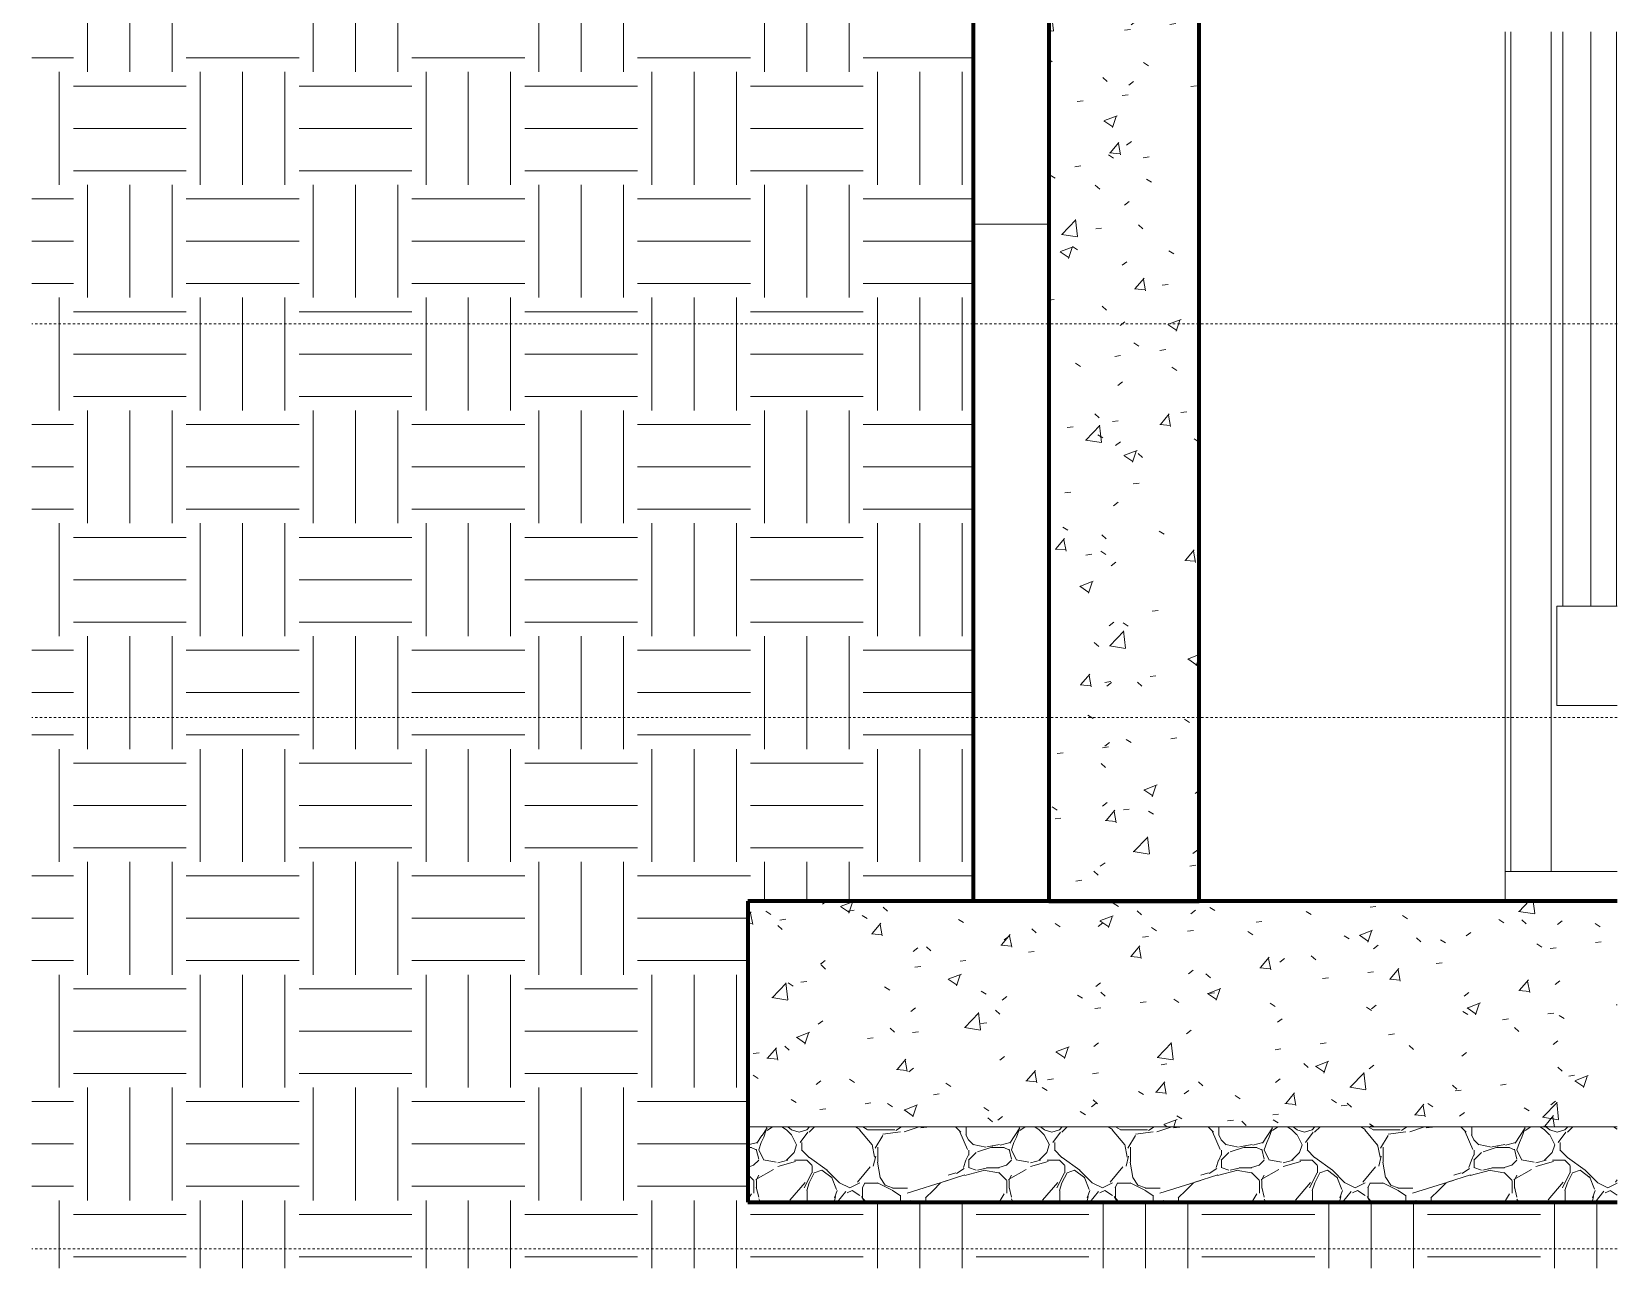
# Model space of a CAD drawing. Header units: inches. Extents: x -3449 to -2631, y -208 to 451.
# Drawn here: x -2745.5 to -2661.2, y -207.5 to -141.8 of the extents above; entities that cross this region are included whole.
import ezdxf

# ---------------------------------------------------------------- set-up
doc = ezdxf.new("R2010")
doc.units = ezdxf.units.IN
doc.header["$MEASUREMENT"] = 0
doc.linetypes.add('Aligning Line 1_8_', pattern=[0.25, 0.125, -0.125])
for name, color, linetype, lineweight in [('0-4', 50, 'Continuous', 5), ('0-5', 55, 'Continuous', 18), ('A-FLOR-5', 250, 'Continuous', 70), ('A-FLOR-MCUT-1', 10, 'Continuous', 18), ('A-FLOR-PATT-2', 135, 'Continuous', 9), ('A-FLOR-PATT-3', 253, 'Continuous', 9), ('A-GENM-1', 135, 'Continuous', 9), ('A-WALL-PATT-1', 135, 'Continuous', 9), ('C-TOPO', 7, 'Continuous', 9), ('C-TOPO-1', 7, 'Continuous', 70), ('C-TOPO-2', 135, 'Continuous', 9), ('G-ANNO-SYMB', 111, 'Aligning Line 1_8_', 9), ('G-IMPT-1', 1, 'Continuous', 9), ('S-FNDN-3', 55, 'Continuous', 18), ('S-FNDN-4', 250, 'Continuous', 70)]:
    doc.layers.add(name, color=color, linetype=linetype, lineweight=lineweight)
pattern_1 = [(0, (-3127.324, 138.832), (6, 6), [6, -6]), (0, (-3127.324, 141.082), (6, 6), [6, -6]), (0, (-3127.324, 143.332), (6, 6), [6, -6]), (90, (-3126.574, 144.082), (-6, 6), [6, -6]), (90, (-3124.324, 144.082), (-6, 6), [6, -6]), (90, (-3122.074, 144.082), (-6, 6), [6, -6])]
pattern_2 = [(50, (-3127.324, 138.832), (6.885997, -0.602097), [0.72, -7.92]), (355, (-3127.324, 138.832), (-1.331756, 7.22055), [0.576, -6.336]), (100.451, (-3126.75, 138.781), (5.55363, 6.61819), [0.612, -6.731]), (46.184, (-3127.324, 140.752), (10.24564, -1.58893), [1.08, -11.88]), (96.636, (-3126.47, 140.619), (8.97244, 9.35152), [0.918, -10.096]), (351.184, (-3127.324, 140.752), (8.9732, 9.35123), [0.864, -9.504]), (21, (-3126.364, 140.272), (5.730726, -3.865003), [0.72, -7.92]), (326, (-3126.364, 140.272), (2.33581, 6.96088), [0.576, -6.336]), (71.451, (-3125.886, 139.95), (8.065876, 3.09595), [0.612, -6.731]), (37.5, (-3127.324, 138.832), (0.116866, 3.195478), [0.317, -5.942, 0.317, -6.115, -6.36]), (37.5, (-3127.324, 138.832), (0.116866, 3.195478), [-12.691, 0.317, -6.043]), (7.5, (-3127.324, 138.832), (2.52543, 3.786025), [0.317, -3.35, 0.317, -5.798, -2.424]), (7.5, (-3127.324, 138.832), (2.52543, 3.786025), [-9.782, 0.317, -2.107]), (327.5, (-3129.465, 138.832), (5.124369, -0.216176), [0.317, -2.083, 0.317, -7.171, -9.936]), (327.5, (-3129.465, 138.832), (5.124369, -0.216176), [-9.888, 0.317, -9.619]), (317.5, (-3130.425, 138.832), (5.598326, 0.96141), [0.317, -2.803, 0.317, -4.656, -7.056]), (317.5, (-3130.425, 138.832), (5.598326, 0.96141), [-8.093, 0.317, -6.739])]

# ---------------------------------------------------------------- blocks, each defined once
blk = doc.blocks.new('CTR  - Topography_rvt-5-Section 62 - Callout 2')
at = {"layer": 'C-TOPO'}
h = blk.add_hatch(dxfattribs=at)
h.set_pattern_fill('FP_54', color=256, style=0, pattern_type=2)
h.set_pattern_definition(pattern_1)
h.paths.add_polyline_path([(-3607.251, -207.522), (-3599.324, -207.522), (-3599.324, -204), (-3611.324, -204), (-3611.324, -188), (-3599.324, -188), (-3599.324, -138.006), (-3649.403, -138.006), (-3649.403, -207.522), (-3611.324, -207.522)], flags=0)
h = blk.add_hatch(dxfattribs=at)
h.set_pattern_fill('FP_54', color=256, style=0, pattern_type=2)
h.set_pattern_definition(pattern_1)
h.paths.add_polyline_path([(-3565.099, -207.522), (-3565.099, -204), (-3599.324, -204), (-3599.324, -207.522)], flags=0)
at = {"layer": 'C-TOPO-1'}
for p, q in [((-3613.531, -138.006), (-3649.403, -138.006)), ((-3599.324, -138.006), (-3613.531, -138.006))]:
    blk.add_line(p, q, dxfattribs=at)
at = {"layer": 'C-TOPO-1', "flags": 128}
for points in [[(-3599.324, -188), (-3599.324, -167.432), (-3599.324, -138.006)], [(-3599.324, -188), (-3599.324, -162.148), (-3599.324, -138.006)]]:
    blk.add_lwpolyline(points, dxfattribs=at)
at = {"layer": 'C-TOPO-2'}
for p, q in [((-3613.53, -138.006), (-3649.403, -138.006)), ((-3599.324, -138.006), (-3613.53, -138.006)), ((-3599.324, -138.006), (-3599.324, -162.148)), ((-3599.324, -138.006), (-3599.324, -167.432)), ((-3599.324, -162.148), (-3599.324, -188)), ((-3599.324, -167.432), (-3599.324, -188))]:
    blk.add_line(p, q, dxfattribs=at)
blk = doc.blocks.new('Otis_G2S_06102019171910 - Duty_3000_Speed_150_Seismic_N_CwtLoc_L2_PitDepth_60_OpeningType_Front_CwtSafety_N_FRSAME_NPT-2125002-Section 62 - Callout 2')
at = {"layer": 'G-IMPT-1'}
for p, q in [((-3568.31, -52.984), (-3565.099, -52.984)), ((-3568.31, -60.624), (-3568.31, -52.984)), ((-3565.099, -60.624), (-3568.31, -60.624)), ((-3568, -140), (-3568, -60.624)), ((-3566.5, -60.624), (-3566.5, -140)), ((-3565.134, -84.984), (-3565.099, -84.984)), ((-3565.134, -140), (-3565.134, -84.984)), ((-3568, -172.311), (-3568, -141.773)), ((-3566.5, -141.773), (-3566.5, -172.311)), ((-3565.134, -172.311), (-3565.134, -141.773)), ((-3568.31, -172.311), (-3565.099, -172.311)), ((-3568.31, -177.591), (-3568.31, -172.311)), ((-3565.099, -177.591), (-3568.31, -177.591)), ((-3565.099, -186.425), (-3571.057, -186.425)), ((-3571.057, -188), (-3571.057, -186.425))]:
    blk.add_line(p, q, dxfattribs=at)
blk = doc.blocks.new('Otis_G2S_06102019171910 - Otis_G2S_06102019171910-2044336-Section 62 - Callout 2')
at = {"layer": 'A-GENM-1'}
for p, q in [((-3571.064, -188), (-3571.064, -141.773)), ((-3570.751, -186.425), (-3570.751, -141.773)), ((-3568.623, -186.425), (-3568.623, -141.773))]:
    blk.add_line(p, q, dxfattribs=at)
blk.add_blockref('Otis_G2S_06102019171910 - Duty_3000_Speed_150_Seismic_N_CwtLoc_L2_PitDepth_60_OpeningType_Front_CwtSafety_N_FRSAME_NPT-2125002-Section 62 - Callout 2', (0, 0))
blk = doc.blocks.new('CTR - 1st Phase -Stairs _ Elevators_rvt-5-Section 62 - Callout 2')
at = {"layer": 'A-FLOR-PATT-2'}
h = blk.add_hatch(dxfattribs=at)
h.set_pattern_fill('FP_61', color=256, style=0, pattern_type=2)
h.set_pattern_definition([(212.005, (-3128.13, 140.847), (-40.310627, -26.8730086), [1.268, -125.493]), (213.69, (-3127.324, 141.385), (-13.436241, -13.436764), [0.969, -47.478]), (198.435, (-3126.921, 141.519), (-26.873024, -13.436542), [0.425, -42.065]), (180, (-3126.383, 141.519), (-2e-15, -13.437), [0.537, -12.899]), (161.565, (-3125.98, 141.385), (-13.436518, 1.2e-05), [0.425, -42.065]), (333.435, (-3125.846, 151.059), (13.43653, 1e-05), [0.601, -29.444]), (296.565, (-3125.98, 151.328), (13.43652, -13.436544), [0.3, -29.745]), (270, (-3125.98, 152), (13.437, 8e-16), [0.672, -12.765]), (186.34, (-3125.846, 143.266), (-107.492657, -13.4363962), [1.217, -120.457]), (296.565, (-3122.89, 151.596), (13.43652, -13.436544), [0.3, -29.745]), (303.69, (-3123.158, 152), (13.436764, -13.436241), [0.484, -47.962]), (229.399, (-3121.009, 146.087), (-67.1828397, -80.6196216), [1.239, -122.641]), (243.435, (-3120.605, 146.894), (1e-05, -13.43653), [0.901, -29.144]), (213.69, (-3115.903, 145.416), (-13.436241, -13.436764), [0.484, -47.962]), (33.69, (-3119.934, 141.653), (13.436241, 13.436764), [0.484, -47.962]), (0, (-3120.202, 141.653), (0, 13.437), [0.269, -13.168]), (333.435, (-3120.471, 141.788), (13.43653, 1e-05), [0.3, -29.745]), (284.036, (-3120.605, 142.325), (13.436545, -40.30972), [0.554, -54.847]), (270, (-3120.605, 142.594), (13.437, 8e-16), [0.269, -13.168]), (243.435, (-3120.605, 142.863), (1e-05, -13.43653), [0.3, -29.745]), (135, (-3120.605, 142.997), (-13.43644, 9e-16), [0.19, -18.812]), (90, (-3120.605, 142.863), (-13.437, 8e-16), [0.134, -13.302]), (18.435, (-3115.768, 149.044), (26.873024, 13.436542), [0.85, -41.641]), (6.34, (-3114.962, 149.312), (107.492657, 13.4363962), [1.217, -120.457]), (180, (-3115.499, 146.087), (-2e-15, -13.437), [0.806, -12.63]), (197.354, (-3113.35, 146.759), (-40.3099621, -13.4370921), [2.252, -222.987]), (198.435, (-3112.947, 146.894), (-26.873024, -13.436542), [0.425, -42.065]), (213.69, (-3112.543, 147.162), (-13.436241, -13.436764), [0.484, -47.962]), (251.565, (-3112.409, 147.565), (-1.2e-05, -13.436518), [0.425, -42.065]), (243.435, (-3112.275, 147.834), (1e-05, -13.43653), [0.3, -29.745]), (270, (-3112.275, 148.103), (13.437, 8e-16), [0.269, -13.168]), (293.199, (-3112.678, 149.044), (13.4363854, -26.872947), [1.023, -101.307]), (315, (-3113.081, 149.447), (13.43644, 0), [0.57, -18.432]), (0, (-3113.753, 149.447), (0, 13.437), [0.672, -12.765]), (341.565, (-3116.709, 146.222), (13.436518, -1.2e-05), [0.425, -42.065]), (303.69, (-3116.978, 146.625), (13.436764, -13.436241), [0.484, -47.962]), (279.462, (-3117.112, 147.431), (13.43628, -67.183201), [0.817, -80.915]), (270, (-3117.112, 148.237), (13.437, 8e-16), [0.806, -12.63]), (239.036, (-3116.709, 148.909), (-13.4372, -26.873257), [0.783, -77.565]), (188.13, (-3115.768, 149.044), (-80.6200966, -13.436299), [0.95, -94.061]), (116.565, (-3125.711, 148.64), (-13.43652, 13.436544), [0.3, -29.745]), (135, (-3125.443, 148.372), (-13.43644, 9e-16), [0.38, -18.622]), (168.69, (-3124.771, 148.237), (-13.436897, 0.000212), [0.685, -67.829]), (191.31, (-3124.099, 148.372), (-53.746592, -13.436568), [0.685, -67.829]), (194.036, (-3123.561, 148.506), (-40.30972, -13.436545), [0.554, -54.847]), (236.31, (-3123.293, 148.909), (-13.436194, -26.8733), [0.484, -47.962]), (236.31, (-3123.024, 149.312), (-13.436194, -26.8733), [0.484, -47.962]), (270, (-3123.024, 149.715), (13.437, 8e-16), [0.403, -13.034]), (291.801, (-3123.293, 150.387), (13.436166, -26.872997), [0.724, -71.635]), (116.565, (-3123.158, 147.565), (-13.43652, 13.436544), [0.601, -29.444]), (168.69, (-3122.487, 147.431), (-13.436897, 0.000212), [0.685, -67.829]), (194.036, (-3121.949, 147.565), (-40.30972, -13.436545), [0.554, -54.847]), (225, (-3121.546, 147.969), (9e-16, -13.43644), [0.57, -18.432]), (251.565, (-3121.412, 148.372), (-1.2e-05, -13.436518), [0.425, -42.065]), (296.565, (-3121.68, 148.909), (13.43652, -13.436544), [0.601, -29.444]), (315, (-3121.949, 149.178), (13.43644, 0), [0.38, -18.622]), (326.31, (-3122.352, 149.447), (26.8733, -13.436194), [0.484, -47.962]), (0, (-3122.621, 149.447), (0, 13.437), [0.269, -13.168]), (33.69, (-3123.024, 149.178), (13.436241, 13.436764), [0.484, -47.962]), (71.565, (-3123.158, 148.775), (1.2e-05, 13.436518), [0.425, -42.065]), (63.435, (-3123.293, 148.506), (-1e-05, 13.43653), [0.3, -29.745]), (71.565, (-3123.427, 148.103), (1.2e-05, 13.436518), [0.425, -42.065]), (104.036, (-3123.427, 147.565), (-13.436545, 40.30972), [0.554, -54.847]), (45, (-3123.696, 147.297), (0, 13.43644), [0.38, -18.622]), (18.435, (-3124.099, 147.162), (26.873024, 13.436542), [0.425, -42.065]), (0, (-3124.771, 147.162), (0, 13.437), [0.672, -12.765]), (14.036, (-3125.308, 147.028), (40.30972, 13.436545), [0.554, -54.847]), (341.565, (-3125.711, 147.162), (13.436518, -1.2e-05), [0.425, -42.065]), (270, (-3125.711, 147.565), (13.437, 8e-16), [0.403, -13.034]), (225, (-3125.308, 147.969), (9e-16, -13.43644), [0.57, -18.432]), (198.435, (-3124.502, 148.237), (-26.873024, -13.436542), [0.85, -41.641]), (180, (-3123.83, 148.237), (-2e-15, -13.437), [0.672, -12.765]), (153.435, (-3123.561, 148.103), (-13.43653, -1e-05), [0.3, -29.745]), (206.565, (-3118.456, 145.953), (-13.436544, -13.43652), [0.3, -29.745]), (146.31, (-3118.052, 145.684), (-26.8733, 13.436194), [0.484, -47.962]), (119.745, (-3117.515, 144.744), (-40.3105597, 67.1832064), [1.083, -107.246]), (95.711, (-3117.381, 143.4), (-13.4375424, 120.930058), [1.35, -133.686]), (90, (-3117.381, 143.266), (-13.437, 8e-16), [0.134, -13.302]), (63.435, (-3117.515, 142.997), (-1e-05, 13.43653), [0.3, -29.745]), (26.565, (-3117.784, 142.863), (13.436544, 13.43652), [0.3, -29.745]), (0, (-3118.187, 142.863), (0, 13.437), [0.403, -13.034]), (0, (-3118.321, 142.863), (0, 13.437), [0.134, -13.302]), (0, (-3118.59, 142.863), (0, 13.437), [0.269, -13.168]), (326.31, (-3118.993, 143.131), (26.8733, -13.436194), [0.484, -47.962]), (333.435, (-3119.262, 143.266), (13.43653, 1e-05), [0.3, -29.745]), (284.036, (-3119.396, 143.803), (13.436545, -40.30972), [0.554, -54.847]), (270, (-3119.396, 144.072), (13.437, 8e-16), [0.269, -13.168]), (270, (-3119.396, 144.475), (13.437, 8e-16), [0.403, -13.034]), (258.69, (-3119.262, 145.147), (-0.000212, -13.436897), [0.685, -67.829]), (231.34, (-3118.724, 145.819), (-40.3101895, -53.745816), [0.86, -85.176]), (270, (-3115.903, 145.55), (13.437, 8e-16), [0.134, -13.302]), (270, (-3115.903, 145.684), (13.437, 8e-16), [0.134, -13.302]), (326.31, (-3116.306, 145.953), (26.8733, -13.436194), [0.484, -47.962]), (333.435, (-3117.112, 146.356), (13.43653, 1e-05), [0.901, -29.144]), (0, (-3117.784, 146.356), (0, 13.437), [0.672, -12.765]), (63.435, (-3117.918, 146.087), (-1e-05, 13.43653), [0.3, -29.745]), (90, (-3117.918, 145.55), (-13.437, 8e-16), [0.537, -12.899]), (135, (-3117.515, 145.147), (-13.43644, 9e-16), [0.57, -18.432]), (161.565, (-3117.112, 145.013), (-13.436518, 1.2e-05), [0.425, -42.065]), (180, (-3116.709, 145.013), (-2e-15, -13.437), [0.403, -13.034]), (198.435, (-3116.306, 145.147), (-26.873024, -13.436542), [0.425, -42.065]), (351.87, (-3121.546, 152.403), (13.437009, -0.000259), [1.9, -93.111]), (14.036, (-3122.083, 152.268), (40.30972, 13.436545), [0.554, -54.847]), (53.13, (-3122.487, 151.731), (26.873672, 40.309752), [0.672, -66.511]), (95.194, (-3122.352, 150.253), (-13.4351326, 134.3664647), [1.484, -146.928]), (101.31, (-3122.218, 149.581), (-13.436568, 53.746592), [0.685, -67.829]), (143.13, (-3121.68, 149.178), (-40.309752, 26.873672), [0.672, -66.511]), (161.565, (-3121.277, 149.044), (-13.436518, 1.2e-05), [0.425, -42.065]), (198.435, (-3120.874, 149.178), (-26.873024, -13.436542), [0.425, -42.065]), (225, (-3120.202, 149.85), (9e-16, -13.43644), [0.95, -18.052]), (228.814, (-3119.262, 150.925), (-80.6198072, -94.0561774), [1.428, -141.405]), (251.565, (-3119.127, 151.328), (-1.2e-05, -13.436518), [0.425, -42.065]), (270, (-3119.127, 151.462), (13.437, 8e-16), [0.134, -13.302]), (288.435, (-3119.262, 151.865), (13.436542, -26.873024), [0.425, -42.065]), (326.31, (-3119.665, 152.134), (26.8733, -13.436194), [0.484, -47.962]), (90, (-3125.846, 148.909), (-13.437, 8e-16), [0.941, -12.496]), (338.199, (-3123.965, 150.656), (40.309912, -13.436441), [0.724, -71.635]), (0, (-3124.771, 150.656), (0, 13.437), [0.806, -12.63]), (30.964, (-3125.443, 150.253), (40.310285, 26.873314), [0.783, -77.565]), (45, (-3125.846, 149.85), (0, 13.43644), [0.57, -18.432]), (90, (-3127.996, 144.609), (-13.437, 8e-16), [0.941, -12.496]), (116.565, (-3127.592, 143.803), (-13.43652, 13.436544), [0.901, -29.144]), (153.435, (-3126.786, 143.4), (-13.43653, -1e-05), [0.901, -29.144]), (180, (-3126.114, 143.4), (-2e-15, -13.437), [0.672, -12.765]), (218.66, (-3125.443, 143.938), (-13.436833, -13.4362984), [0.86, -85.176]), (231.34, (-3124.905, 144.609), (-40.3101895, -53.745816), [0.86, -85.176]), (213.69, (-3124.099, 145.147), (-13.436241, -13.436764), [0.969, -47.478]), (239.036, (-3123.696, 145.819), (-13.4372, -26.873257), [0.783, -77.565]), (270, (-3123.696, 146.087), (13.437, 8e-16), [0.269, -13.168]), (270, (-3123.696, 146.491), (13.437, 8e-16), [0.403, -13.034]), (315, (-3124.099, 146.894), (13.43644, 0), [0.57, -18.432]), (350.538, (-3124.905, 147.028), (13.4368224, 7.56e-05), [0.817, -80.915]), (14.036, (-3125.98, 146.759), (40.30972, 13.436545), [1.108, -54.293]), (18.435, (-3127.189, 146.356), (26.873024, 13.436542), [1.275, -41.216]), (45, (-3127.592, 145.953), (0, 13.43644), [0.57, -18.432]), (45, (-3127.996, 145.55), (0, 13.43644), [0.57, -18.432]), (108.435, (-3125.04, 142.594), (-13.436542, 26.873024), [0.85, -41.641]), (126.87, (-3124.636, 142.056), (-13.436224, 13.436576), [0.672, -66.511]), (146.31, (-3124.233, 141.788), (-26.8733, 13.436194), [0.484, -47.962]), (161.565, (-3123.83, 141.653), (-13.436518, 1.2e-05), [0.425, -42.065]), (135, (-3123.427, 141.25), (-13.43644, 9e-16), [0.57, -18.432]), (161.565, (-3123.024, 141.116), (-13.436518, 1.2e-05), [0.425, -42.065]), (180, (-3122.621, 141.116), (-2e-15, -13.437), [0.403, -13.034]), (206.565, (-3122.352, 141.25), (-13.436544, -13.43652), [0.3, -29.745]), (206.565, (-3121.815, 141.519), (-13.436544, -13.43652), [0.601, -29.444]), (189.462, (-3121.009, 141.653), (-67.183201, -13.43628), [0.817, -80.915]), (243.435, (-3120.74, 142.191), (1e-05, -13.43653), [0.601, -29.444]), (270, (-3120.74, 142.325), (13.437, 8e-16), [0.134, -13.302]), (270, (-3120.74, 142.594), (13.437, 8e-16), [0.269, -13.168]), (326.31, (-3121.143, 143.4), (26.8733, -13.436194), [0.484, -47.962]), (327.995, (-3122.218, 144.072), (67.1829352, -40.309468), [1.268, -125.493]), (329.036, (-3122.89, 144.475), (26.873257, -13.4372), [0.783, -77.565]), (341.565, (-3123.696, 144.744), (13.436518, -1.2e-05), [0.85, -41.641]), (0, (-3124.233, 144.744), (0, 13.437), [0.537, -12.899]), (33.69, (-3124.636, 144.475), (13.436241, 13.436764), [0.484, -47.962]), (53.13, (-3125.04, 143.938), (26.873672, 40.309752), [0.672, -66.511]), (63.435, (-3125.308, 143.4), (-1e-05, 13.43653), [0.601, -29.444]), (225, (-3119.127, 142.325), (9e-16, -13.43644), [0.57, -18.432]), (236.31, (-3118.859, 142.728), (-13.436194, -26.8733), [0.484, -47.962]), (270, (-3118.859, 142.863), (13.437, 8e-16), [0.134, -13.302]), (315, (-3119.127, 143.131), (13.43644, 0), [0.38, -18.622]), (333.435, (-3119.665, 143.4), (13.43653, 1e-05), [0.601, -29.444]), (18.435, (-3120.471, 143.131), (26.873024, 13.436542), [0.85, -41.641]), (75.964, (-3120.605, 142.594), (-0.0003, 13.436231), [0.554, -54.847]), (71.565, (-3126.652, 140.041), (1.2e-05, 13.436518), [0.425, -42.065]), (135, (-3126.383, 139.772), (-13.43644, 9e-16), [0.38, -18.622]), (146.31, (-3125.98, 139.504), (-26.8733, 13.436194), [0.484, -47.962]), (153.435, (-3125.443, 139.235), (-13.43653, -1e-05), [0.601, -29.444]), (180, (-3125.308, 139.235), (-2e-15, -13.437), [0.134, -13.302]), (161.565, (-3124.905, 139.1), (-13.436518, 1.2e-05), [0.425, -42.065]), (180, (-3124.368, 139.1), (-2e-15, -13.437), [0.537, -12.899]), (198.435, (-3123.965, 139.235), (-26.873024, -13.436542), [0.425, -42.065]), (210.964, (-3123.293, 139.638), (-40.310285, -26.873314), [0.783, -77.565]), (206.565, (-3123.024, 139.772), (-13.436544, -13.43652), [0.3, -29.745]), (251.565, (-3122.89, 140.175), (-1.2e-05, -13.436518), [0.425, -42.065]), (303.69, (-3123.158, 140.578), (13.436764, -13.436241), [0.484, -47.962]), (306.87, (-3123.561, 141.116), (13.436224, -13.436576), [0.672, -66.511]), (323.13, (-3124.099, 141.519), (40.309752, -26.873672), [0.672, -66.511]), (345.964, (-3124.636, 141.653), (13.436231, 0.0003), [0.554, -54.847]), (18.435, (-3125.04, 141.519), (26.873024, 13.436542), [0.425, -42.065]), (30.964, (-3125.711, 141.116), (40.310285, 26.873314), [0.783, -77.565]), (39.806, (-3126.518, 140.444), (13.4366017, 13.436291), [1.049, -103.894]), (135, (-3122.487, 139.235), (-13.43644, 9e-16), [0.19, -18.812]), (153.435, (-3122.218, 139.1), (-13.43653, -1e-05), [0.3, -29.745]), (191.31, (-3121.546, 139.235), (-53.746592, -13.436568), [0.685, -67.829]), (165.964, (-3121.009, 139.1), (-13.436231, -0.0003), [0.554, -54.847]), (175.236, (-3119.396, 138.966), (-13.4364265, -8.2e-05), [1.618, -160.181]), (206.565, (-3119.127, 139.1), (-13.436544, -13.43652), [0.3, -29.745]), (225, (-3118.859, 139.369), (9e-16, -13.43644), [0.38, -18.622]), (270, (-3118.859, 140.041), (13.437, 8e-16), [0.672, -12.765]), (270, (-3118.859, 140.444), (13.437, 8e-16), [0.403, -13.034]), (308.66, (-3119.396, 141.116), (13.4362984, -13.436833), [0.86, -85.176]), (338.199, (-3120.068, 141.385), (40.309912, -13.436441), [0.724, -71.635]), (348.69, (-3120.74, 141.519), (13.436897, -0.000212), [0.685, -67.829]), (18.435, (-3121.949, 141.116), (26.873024, 13.436542), [1.275, -41.216]), (36.87, (-3122.487, 140.713), (13.436576, 13.436224), [0.672, -66.511]), (68.199, (-3122.755, 140.041), (13.436441, 40.309912), [0.724, -71.635]), (101.31, (-3122.621, 139.369), (-13.436568, 53.746592), [0.685, -67.829]), (348.69, (-3123.83, 152.134), (13.436897, -0.000212), [0.685, -67.829]), (354.806, (-3125.308, 152.268), (13.4361385, -0.000352), [1.484, -146.928]), (0, (-3125.711, 152.268), (0, 13.437), [0.403, -13.034]), (45, (-3125.98, 152), (0, 13.43644), [0.38, -18.622]), (180, (-3124.905, 150.79), (-2e-15, -13.437), [0.403, -13.034]), (188.13, (-3123.965, 150.925), (-80.6200966, -13.436299), [0.95, -94.061]), (172.875, (-3122.89, 150.79), (-13.436807, -0.000376), [1.083, -107.246]), (225, (-3122.755, 150.925), (9e-16, -13.43644), [0.19, -18.812]), (270, (-3122.755, 151.328), (13.437, 8e-16), [0.403, -13.034]), (161.565, (-3118.456, 151.731), (-13.436518, 1.2e-05), [0.425, -42.065]), (180, (-3117.918, 151.731), (-2e-15, -13.437), [0.537, -12.899]), (198.435, (-3117.515, 151.865), (-26.873024, -13.436542), [0.425, -42.065]), (170.538, (-3116.709, 151.731), (-13.4368224, -7.56e-05), [0.817, -80.915]), (213.69, (-3116.306, 152), (-13.436241, -13.436764), [0.484, -47.962]), (270, (-3116.306, 152.134), (13.437, 8e-16), [0.134, -13.302]), (296.565, (-3116.44, 152.403), (13.43652, -13.436544), [0.3, -29.745]), (341.565, (-3117.246, 152.671), (13.436518, -1.2e-05), [0.85, -41.641]), (341.565, (-3118.052, 152.94), (13.436518, -1.2e-05), [0.85, -41.641]), (14.036, (-3118.59, 152.806), (40.30972, 13.436545), [0.554, -54.847]), (45, (-3118.993, 152.403), (0, 13.43644), [0.57, -18.432]), (104.036, (-3118.859, 151.865), (-13.436545, 40.30972), [0.554, -54.847]), (0, (-3129.339, 140.175), (0, 13.437), [0.134, -13.302]), (315, (-3129.608, 140.444), (13.43644, 0), [0.38, -18.622]), (274.764, (-3129.742, 142.056), (13.437683, -147.8026), [1.618, -160.181]), (255.964, (-3129.608, 142.594), (0.0003, -13.436231), [0.554, -54.847]), (225, (-3129.339, 142.863), (9e-16, -13.43644), [0.38, -18.622]), (198.435, (-3128.13, 143.266), (-26.873024, -13.436542), [1.275, -41.216]), (180, (-3127.996, 143.266), (-2e-15, -13.437), [0.134, -13.302]), (171.87, (-3127.055, 143.131), (-13.437009, 0.000259), [0.95, -94.061]), (146.31, (-3125.443, 142.997), (-26.8733, 13.436194), [0.484, -47.962]), (108.435, (-3125.174, 142.191), (-13.436542, 26.873024), [0.85, -41.641]), (90, (-3125.174, 142.056), (-13.437, 8e-16), [0.134, -13.302]), (71.565, (-3125.308, 141.653), (1.2e-05, 13.436518), [0.425, -42.065]), (26.565, (-3125.577, 141.519), (13.436544, 13.43652), [0.3, -29.745]), (18.435, (-3125.98, 141.385), (26.873024, 13.436542), [0.425, -42.065]), (126.87, (-3118.724, 140.444), (-13.436224, 13.436576), [0.672, -66.511]), (123.69, (-3118.456, 140.041), (-13.436764, 13.436241), [0.484, -47.962]), (149.036, (-3117.784, 139.638), (-26.873257, 13.4372), [0.783, -77.565]), (168.69, (-3117.112, 139.504), (-13.436897, 0.000212), [0.685, -67.829]), (213.69, (-3116.709, 139.772), (-13.436241, -13.436764), [0.484, -47.962]), (251.565, (-3116.574, 140.175), (-1.2e-05, -13.436518), [0.425, -42.065]), (270, (-3116.574, 140.31), (13.437, 8e-16), [0.134, -13.302]), (279.462, (-3116.709, 141.116), (13.43628, -67.183201), [0.817, -80.915]), (243.435, (-3116.574, 141.385), (1e-05, -13.43653), [0.3, -29.745]), (270, (-3116.574, 141.519), (13.437, 8e-16), [0.134, -13.302]), (296.565, (-3116.978, 142.325), (13.43652, -13.436544), [0.901, -29.144]), (329.036, (-3117.649, 142.728), (26.873257, -13.4372), [0.783, -77.565]), (8.13, (-3118.59, 142.594), (80.6200966, 13.436299), [0.95, -94.061]), (45, (-3119.127, 142.056), (0, 13.43644), [0.76, -18.242]), (45, (-3119.396, 141.788), (0, 13.43644), [0.38, -18.622]), (90, (-3119.396, 141.385), (-13.437, 8e-16), [0.403, -13.034]), (123.69, (-3119.127, 140.982), (-13.436764, 13.436241), [0.484, -47.962]), (101.31, (-3117.112, 143.4), (-13.436568, 53.746592), [0.685, -67.829]), (108.435, (-3116.978, 142.997), (-13.436542, 26.873024), [0.425, -42.065]), (135, (-3116.843, 142.863), (-13.43644, 9e-16), [0.19, -18.812]), (180, (-3116.44, 142.863), (-2e-15, -13.437), [0.403, -13.034]), (213.69, (-3116.037, 143.131), (-13.436241, -13.436764), [0.484, -47.962]), (187.125, (-3114.962, 143.266), (-94.0566594, -13.437028), [1.083, -107.246]), (236.31, (-3114.693, 143.669), (-13.436194, -26.8733), [0.484, -47.962]), (270, (-3114.693, 143.803), (13.437, 8e-16), [0.134, -13.302]), (288.435, (-3114.828, 144.206), (13.436542, -26.873024), [0.425, -42.065]), (285.945, (-3115.096, 145.147), (13.4366066, -40.309649), [0.978, -96.842]), (315, (-3115.365, 145.416), (13.43644, 0), [0.38, -18.622]), (18.435, (-3115.768, 145.281), (26.873024, 13.436542), [0.425, -42.065]), (29.745, (-3116.709, 144.744), (67.1832064, 40.3105597), [1.083, -107.246]), (18.435, (-3117.112, 144.609), (26.873024, 13.436542), [0.425, -42.065]), (75.964, (-3117.246, 144.072), (-0.0003, 13.436231), [0.554, -54.847]), (180, (-3121.143, 147.565), (-2e-15, -13.437), [0.403, -13.034]), (180, (-3120.874, 147.565), (-2e-15, -13.437), [0.269, -13.168]), (135, (-3120.605, 147.297), (-13.43644, 9e-16), [0.38, -18.622]), (90, (-3120.605, 146.894), (-13.437, 8e-16), [0.403, -13.034]), (26.565, (-3122.621, 144.744), (13.436544, 13.43652), [0.901, -29.144]), (341.565, (-3123.024, 144.878), (13.436518, -1.2e-05), [0.425, -42.065]), (300.964, (-3123.427, 145.55), (26.873314, -40.310285), [0.783, -77.565]), (71.565, (-3120.874, 145.953), (1.2e-05, 13.436518), [0.425, -42.065]), (90, (-3120.874, 145.281), (-13.437, 8e-16), [0.672, -12.765]), (123.69, (-3120.605, 144.878), (-13.436764, 13.436241), [0.484, -47.962]), (153.435, (-3120.068, 144.609), (-13.43653, -1e-05), [0.601, -29.444]), (198.435, (-3119.665, 144.744), (-26.873024, -13.436542), [0.425, -42.065]), (243.435, (-3119.53, 145.013), (1e-05, -13.43653), [0.3, -29.745]), (255.964, (-3119.396, 145.55), (0.0003, -13.436231), [0.554, -54.847]), (251.565, (-3119.262, 145.953), (-1.2e-05, -13.436518), [0.425, -42.065]), (291.801, (-3119.53, 146.625), (13.436166, -26.872997), [0.724, -71.635]), (323.13, (-3120.068, 147.028), (40.309752, -26.873672), [0.672, -66.511]), (18.435, (-3120.471, 146.894), (26.873024, 13.436542), [0.425, -42.065]), (63.435, (-3120.74, 146.356), (-1e-05, 13.43653), [0.601, -29.444]), (135, (-3121.815, 143.938), (-13.43644, 9e-16), [0.57, -18.432]), (149.036, (-3121.143, 143.535), (-26.873257, 13.4372), [0.783, -77.565]), (146.31, (-3120.74, 143.266), (-26.8733, 13.436194), [0.484, -47.962]), (180, (-3120.471, 143.266), (-2e-15, -13.437), [0.269, -13.168]), (210.964, (-3119.799, 143.669), (-40.310285, -26.873314), [0.783, -77.565]), (243.435, (-3119.665, 143.938), (1e-05, -13.43653), [0.3, -29.745]), (303.69, (-3119.934, 144.341), (13.436764, -13.436241), [0.484, -47.962]), (321.34, (-3120.605, 144.878), (53.745816, -40.3101895), [0.86, -85.176]), (345.964, (-3121.143, 145.013), (13.436231, 0.0003), [0.554, -54.847]), (11.31, (-3121.815, 144.878), (53.746592, 13.436568), [0.685, -67.829]), (26.565, (-3122.083, 144.744), (13.436544, 13.43652), [0.3, -29.745]), (71.565, (-3122.218, 144.341), (1.2e-05, 13.436518), [0.425, -42.065]), (15.945, (-3122.487, 147.297), (40.309649, 13.4366066), [0.978, -96.842]), (29.745, (-3123.427, 146.759), (67.1832064, 40.3105597), [1.083, -107.246]), (63.435, (-3123.561, 146.491), (-1e-05, 13.43653), [0.3, -29.745]), (90, (-3123.561, 146.087), (-13.437, 8e-16), [0.403, -13.034]), (104.036, (-3123.427, 145.55), (-13.436545, 40.30972), [0.554, -54.847]), (120.964, (-3123.024, 144.878), (-26.873314, 40.310285), [0.783, -77.565]), (153.435, (-3115.499, 152), (-13.43653, -1e-05), [0.3, -29.745]), (180, (-3115.231, 152), (-2e-15, -13.437), [0.269, -13.168]), (209.745, (-3114.29, 152.537), (-67.1832064, -40.3105597), [1.083, -107.246]), (225, (-3113.753, 153.075), (9e-16, -13.43644), [0.76, -18.242]), (239.036, (-3113.35, 153.746), (-13.4372, -26.873257), [0.783, -77.565]), (239.036, (-3112.947, 154.418), (-13.4372, -26.873257), [0.783, -77.565]), (270, (-3112.947, 154.553), (13.437, 8e-16), [0.134, -13.302]), (333.435, (-3113.215, 154.687), (13.43653, 1e-05), [0.3, -29.745]), (0, (-3113.618, 154.687), (0, 13.437), [0.403, -13.034]), (45, (-3114.021, 154.284), (0, 13.43644), [0.57, -18.432]), (26.565, (-3115.634, 153.478), (13.436544, 13.43652), [1.803, -28.243]), (30.964, (-3116.306, 153.075), (40.310285, 26.873314), [0.783, -77.565]), (90, (-3116.306, 152.806), (-13.437, 8e-16), [0.269, -13.168]), (128.66, (-3115.768, 152.134), (-13.4362984, 13.436833), [0.86, -85.176]), (255.964, (-3117.246, 147.7), (0.0003, -13.436231), [0.554, -54.847]), (281.31, (-3117.381, 148.372), (13.436568, -53.746592), [0.685, -67.829]), (309.806, (-3118.052, 149.178), (13.436291, -13.4366017), [1.049, -103.894]), (329.036, (-3118.724, 149.581), (26.873257, -13.4372), [0.783, -77.565]), (345.964, (-3119.262, 149.715), (13.436231, 0.0003), [0.554, -54.847]), (0, (-3119.799, 149.715), (0, 13.437), [0.537, -12.899]), (26.565, (-3120.337, 149.447), (13.436544, 13.43652), [0.601, -29.444]), (45, (-3120.74, 149.044), (0, 13.43644), [0.57, -18.432]), (53.13, (-3121.143, 148.506), (26.873672, 40.309752), [0.672, -66.511]), (90, (-3121.143, 148.103), (-13.437, 8e-16), [0.403, -13.034]), (135, (-3120.74, 147.7), (-13.43644, 9e-16), [0.57, -18.432]), (144.462, (-3119.799, 147.028), (-40.3095313, 26.8733096), [1.156, -114.43]), (135, (-3119.127, 146.356), (-13.43644, 9e-16), [0.95, -18.052]), (153.435, (-3118.59, 146.087), (-13.43653, -1e-05), [0.601, -29.444]), (206.565, (-3118.052, 146.356), (-13.436544, -13.43652), [0.601, -29.444]), (230.194, (-3117.381, 147.162), (-53.747184, -67.182341), [1.049, -103.894]), (66.801, (-3119.127, 150.387), (26.8740486, 67.1828756), [1.023, -101.307]), (90, (-3119.127, 149.984), (-13.437, 8e-16), [0.403, -13.034]), (153.435, (-3118.859, 149.85), (-13.43653, -1e-05), [0.3, -29.745]), (153.435, (-3118.321, 149.581), (-13.43653, -1e-05), [0.601, -29.444]), (149.036, (-3117.649, 149.178), (-26.873257, 13.4372), [0.783, -77.565]), (180, (-3116.978, 149.178), (-2e-15, -13.437), [0.672, -12.765]), (180, (-3116.171, 149.178), (-2e-15, -13.437), [0.806, -12.63]), (213.69, (-3115.768, 149.447), (-13.436241, -13.436764), [0.484, -47.962]), (243.435, (-3115.499, 149.984), (1e-05, -13.43653), [0.601, -29.444]), (277.125, (-3115.634, 151.059), (13.437028, -94.0566594), [1.083, -107.246]), (315, (-3115.903, 151.328), (13.43644, 0), [0.38, -18.622]), (341.565, (-3116.306, 151.462), (13.436518, -1.2e-05), [0.425, -42.065]), (352.875, (-3117.381, 151.596), (13.436807, 0.000376), [1.083, -107.246]), (0, (-3118.052, 151.596), (0, 13.437), [0.672, -12.765]), (21.801, (-3118.724, 151.328), (26.872997, 13.436166), [0.724, -71.635]), (90, (-3112.678, 150.656), (-13.437, 8e-16), [0.537, -12.899]), (90, (-3112.678, 150.118), (-13.437, 8e-16), [0.537, -12.899]), (56.31, (-3112.947, 149.715), (13.436194, 26.8733), [0.484, -47.962]), (18.435, (-3113.35, 149.581), (26.873024, 13.436542), [0.425, -42.065]), (0, (-3114.693, 149.581), (0, 13.437), [1.344, -12.093]), (341.565, (-3115.096, 149.715), (13.436518, -1.2e-05), [0.425, -42.065]), (296.565, (-3115.231, 149.984), (13.43652, -13.436544), [0.3, -29.745]), (278.13, (-3115.365, 150.925), (13.436299, -80.6200966), [0.95, -94.061]), (270, (-3115.365, 151.059), (13.437, 8e-16), [0.134, -13.302]), (251.565, (-3115.231, 151.462), (-1.2e-05, -13.436518), [0.425, -42.065]), (225, (-3114.828, 151.865), (9e-16, -13.43644), [0.57, -18.432]), (218.66, (-3114.156, 152.403), (-13.436833, -13.4362984), [0.86, -85.176]), (225, (-3113.753, 152.806), (9e-16, -13.43644), [0.57, -18.432]), (206.565, (-3113.484, 152.94), (-13.436544, -13.43652), [0.3, -29.745]), (180, (-3113.215, 152.94), (-2e-15, -13.437), [0.269, -13.168]), (123.69, (-3112.947, 152.537), (-13.436764, 13.436241), [0.484, -47.962]), (108.435, (-3112.812, 152.134), (-13.436542, 26.873024), [0.425, -42.065]), (98.13, (-3112.678, 151.193), (-13.436299, 80.6200966), [0.95, -94.061])])
h.paths.add_polyline_path([(-3565.099, -204), (-3565.099, -200), (-3611.324, -200), (-3611.324, -204), (-3599.324, -204)], flags=0)
at = {"layer": 'A-FLOR-PATT-3'}
h = blk.add_hatch(dxfattribs=at)
h.set_pattern_fill('FP_58', color=256, style=0, pattern_type=2)
h.set_pattern_definition(pattern_2)
h.paths.add_polyline_path([(-3599.324, -200), (-3565.099, -200), (-3565.099, -188), (-3611.324, -188), (-3611.324, -200), (-3603.291, -200)], flags=0)
at = {"layer": 'A-WALL-PATT-1'}
h = blk.add_hatch(dxfattribs=at)
h.set_pattern_fill('FP_58', color=256, style=0, pattern_type=2)
h.set_pattern_definition(pattern_2)
h.paths.add_polyline_path([(-3587.324, -188), (-3587.324, -128), (-3595.324, -128), (-3595.324, -188)], flags=0)
at = {"layer": 'A-FLOR-5'}
for p, q in [((-3565.099, -188), (-3611.324, -188)), ((-3611.324, -188), (-3611.324, -204)), ((-3611.324, -204), (-3565.099, -204))]:
    blk.add_line(p, q, dxfattribs=at)
at = {"layer": 'A-FLOR-MCUT-1'}
blk.add_line((-3565.099, -200), (-3611.324, -200), dxfattribs=at)
at = {"layer": 'S-FNDN-3'}
blk.add_line((-3599.324, -152), (-3595.324, -152), dxfattribs=at)
at = {"layer": 'S-FNDN-4'}
for p, q in [((-3595.324, -128), (-3595.324, -188)), ((-3587.324, -188), (-3587.324, -128)), ((-3595.324, -188), (-3587.324, -188))]:
    blk.add_line(p, q, dxfattribs=at)
at = {"layer": '0-5'}
blk.add_blockref('Otis_G2S_06102019171910 - Otis_G2S_06102019171910-2044336-Section 62 - Callout 2', (0, 0), dxfattribs=at)

msp = doc.modelspace()

# ---------------------------------------------------------------- linework, layer by layer
at = {"layer": 'G-ANNO-SYMB'}
for p, q in [((-2661.229, -157.31), (-2745.533, -157.31)), ((-2661.229, -178.239), (-2745.533, -178.239)), ((-2661.229, -206.492), (-2745.533, -206.492))]:
    msp.add_line(p, q, dxfattribs=at)

# ---------------------------------------------------------------- block references
at = {"layer": '0-4'}
for name in ['CTR - 1st Phase -Stairs _ Elevators_rvt-5-Section 62 - Callout 2', 'CTR  - Topography_rvt-5-Section 62 - Callout 2']:
    msp.add_blockref(name, (903.87, 0), dxfattribs=at)

doc.saveas('drawing.dxf')
